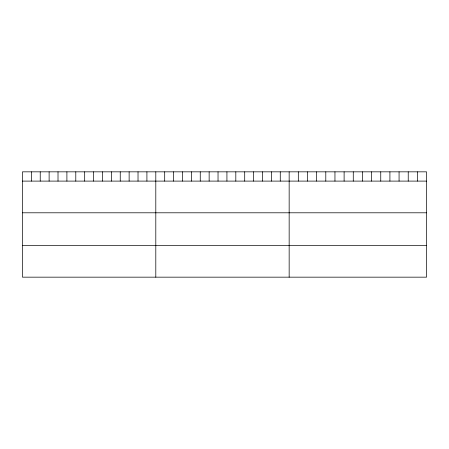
<?xml version="1.0" encoding="UTF-8"?>
<svg xmlns="http://www.w3.org/2000/svg" width="449" height="449" viewBox="0 0 449 449"><rect width="100%" height="100%" fill="white"/><g stroke="black" fill="none" stroke-linecap="round" stroke-linejoin="round"><path stroke-width="0.67" d="M426.55 181.099L426.55 277.162L22.45 277.162L22.45 171.838L426.55 171.838L426.55 181.099L22.45 181.099M22.45 212.798L426.55 212.798M22.45 245.463L426.55 245.463M417.39 171.838L417.39 181.099M408.231 171.838L408.231 181.099M399.071 171.838L399.071 181.099M389.912 171.838L389.912 181.099M380.752 171.838L380.752 181.099M371.592 171.838L371.592 181.099M362.433 171.838L362.433 181.099M353.273 171.838L353.273 181.099M344.114 171.838L344.114 181.099M334.954 171.838L334.954 181.099M325.794 171.838L325.794 181.099M316.635 171.838L316.635 181.099M307.475 171.838L307.475 181.099M298.316 171.838L298.316 181.099M289.156 171.838L289.156 277.162M280.266 171.838L280.266 181.099M271.376 171.838L271.376 181.099M262.485 171.838L262.485 181.099M253.595 171.838L253.595 181.099M244.705 171.838L244.705 181.099M235.815 171.838L235.815 181.099M226.925 171.838L226.925 181.099M218.034 171.838L218.034 181.099M209.144 171.838L209.144 181.099M200.254 171.838L200.254 181.099M191.364 171.838L191.364 181.099M182.474 171.838L182.474 181.099M173.583 171.838L173.583 181.099M164.693 171.838L164.693 181.099M155.803 171.838L155.803 277.162M146.913 171.838L146.913 181.099M138.023 171.838L138.023 181.099M129.132 171.838L129.132 181.099M120.242 171.838L120.242 181.099M111.352 171.838L111.352 181.099M102.462 171.838L102.462 181.099M93.572 171.838L93.572 181.099M84.681 171.838L84.681 181.099M75.791 171.838L75.791 181.099M66.901 171.838L66.901 181.099M58.011 171.838L58.011 181.099M49.121 171.838L49.121 181.099M40.23 171.838L40.23 181.099M31.34 171.838L31.34 181.099"/></g></svg>
